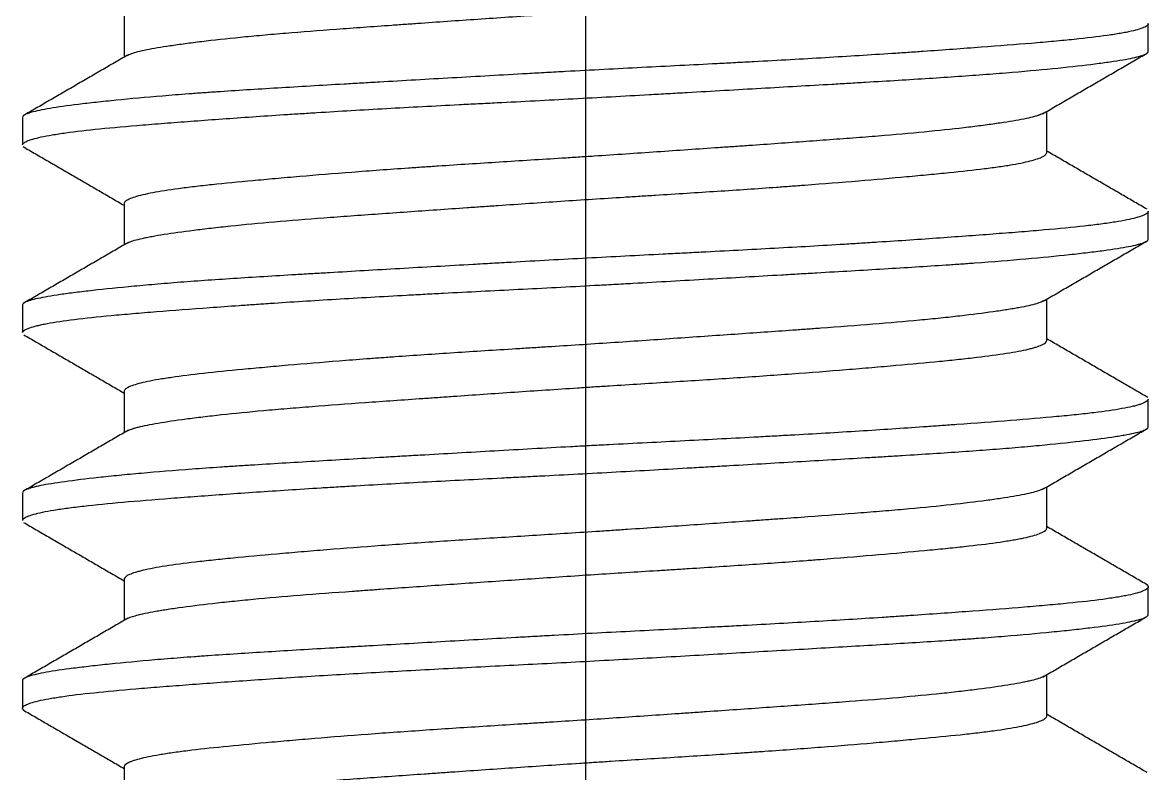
# Model space of a CAD drawing. Extents: x 1571 to 2360, y 0 to 579.
# Drawn here: x 2090.87 to 2096.87, y 183.62 to 187.62 of the extents above; entities that cross this region are included whole.
import ezdxf

# ---------------------------------------------------------------- set-up
doc = ezdxf.new("R2010")
doc.units = 0
doc.header["$LTSCALE"] = 10
doc.header["$MEASUREMENT"] = 0
doc.linetypes.add('CENTER', pattern=[2, 1.25, -0.25, 0.25, -0.25])
doc.layers.add('1', color=7, linetype='CONTINUOUS')

msp = doc.modelspace()

# ---------------------------------------------------------------- linework, layer by layer
at = {"layer": '1', "color": 1, "linetype": 'CENTER', "lineweight": -3}
msp.add_line((2093.8741, 270.6755), (2093.8741, 167.897), dxfattribs=at)
at = {"layer": '1', "color": 7, "linetype": 'Continuous', "lineweight": -3}
for p, q in [((2091.4156, 187.6503), (2091.4156, 187.4308)), ((2096.8741, 187.4632), (2096.8741, 187.6092)), ((2090.8741, 187.1087), (2090.8741, 186.9632)), ((2096.3326, 186.9217), (2096.3326, 187.1418)), ((2091.4156, 186.6509), (2091.4156, 186.4309)), ((2096.8741, 186.4638), (2096.8741, 186.6092)), ((2090.8741, 186.1094), (2090.8741, 185.9635)), ((2096.3326, 185.9217), (2096.3326, 186.1417)), ((2091.4156, 185.6507), (2091.4156, 185.4308)), ((2096.8741, 185.4629), (2096.8741, 185.6088)), ((2096.3326, 184.9221), (2096.3326, 185.1417)), ((2090.8741, 185.1089), (2090.8741, 184.9637)), ((2091.4156, 184.6506), (2091.4156, 184.4309)), ((2096.8741, 184.4637), (2096.8741, 184.6097)), ((2090.8741, 184.109), (2090.8741, 183.963)), ((2096.3326, 183.9215), (2096.3326, 184.1417)), ((2091.4156, 183.651), (2091.4156, 183.4308))]:
    msp.add_line(p, q, dxfattribs=at)
for points, knots in [([(2091.4309, 187.4397), (2091.4337, 187.4413), (2091.4369, 187.4429), (2091.4445, 187.4462), (2091.449, 187.448), (2091.4739, 187.4567), (2091.5286, 187.4706), (2091.6123, 187.485), (2091.6862, 187.496), (2091.7128, 187.4998), (2091.7689, 187.5073), (2091.7986, 187.511), (2091.8921, 187.5223), (2091.9605, 187.5299), (2092.0722, 187.541), (2092.111, 187.5447), (2092.1715, 187.5502), (2092.1921, 187.552), (2092.2339, 187.5557), (2092.2551, 187.5574), (2092.3624, 187.5663), (2092.5426, 187.5802), (2092.7395, 187.5943), (2092.8679, 187.6034), (2092.8939, 187.6052), (2092.9461, 187.6089), (2092.9724, 187.6107), (2093.0515, 187.6163), (2093.1046, 187.62), (2093.2656, 187.6312), (2093.3747, 187.6387), (2093.541, 187.6501), (2093.5969, 187.6539), (2093.6815, 187.6596), (2093.7099, 187.6615), (2093.7664, 187.6653), (2093.7947, 187.6671), (2093.9356, 187.6764), (2094.0476, 187.6834), (2094.2701, 187.6974), (2094.3806, 187.7043), (2094.5178, 187.7131), (2094.5452, 187.7149), (2094.5995, 187.7185), (2094.6264, 187.7202), (2094.7066, 187.7256), (2094.7592, 187.7291), (2094.9147, 187.74), (2095.0151, 187.7473), (2095.1608, 187.7585), (2095.2085, 187.7623), (2095.2789, 187.768), (2095.3021, 187.7699), (2095.3478, 187.7737), (2095.3702, 187.7756), (2095.481, 187.785), (2095.5641, 187.7925), (2095.7198, 187.8069), (2095.7924, 187.8139), (2095.8761, 187.8227), (2095.8924, 187.8245), (2095.9241, 187.828), (2095.9396, 187.8298), (2095.9846, 187.8351), (2096.0128, 187.8386), (2096.0924, 187.8492), (2096.1387, 187.8564), (2096.1976, 187.8675), (2096.2155, 187.8712), (2096.2477, 187.8788), (2096.2618, 187.8826), (2096.2984, 187.8939), (2096.3152, 187.9015), (2096.3289, 187.9128), (2096.3316, 187.9165), (2096.3325, 187.921), (2096.3326, 187.9218), (2096.3326, 187.9225)], [0, 0, 0, 0, 0.010055, 0.010055, 0.021377, 0.021377, 0.066667, 0.111957, 0.111957, 0.134602, 0.134602, 0.157247, 0.157247, 0.202537, 0.202537, 0.225181, 0.225181, 0.236504, 0.236504, 0.247826, 0.247826, 0.293116, 0.338406, 0.338406, 0.349729, 0.349729, 0.361051, 0.361051, 0.383696, 0.383696, 0.428986, 0.428986, 0.451631, 0.451631, 0.462953, 0.462953, 0.474276, 0.474276, 0.519566, 0.519566, 0.564855, 0.564855, 0.576178, 0.576178, 0.5875, 0.5875, 0.610145, 0.610145, 0.655435, 0.655435, 0.67808, 0.67808, 0.689403, 0.689403, 0.700725, 0.700725, 0.746015, 0.746015, 0.791305, 0.791305, 0.802627, 0.802627, 0.81395, 0.81395, 0.836595, 0.836595, 0.881885, 0.881885, 0.90453, 0.90453, 0.927174, 0.927174, 0.972464, 0.972464, 0.995109, 0.995109, 1, 1, 1, 1]), ([(2096.874, 187.6109), (2096.8749, 187.6045), (2096.8686, 187.5979), (2096.8399, 187.5837), (2096.8157, 187.5761), (2096.7737, 187.5666), (2096.7647, 187.5647), (2096.7456, 187.561), (2096.7155, 187.5554), (2096.6805, 187.5499), (2096.6044, 187.5391), (2096.5454, 187.532), (2096.4444, 187.5216), (2096.4086, 187.5182), (2096.3518, 187.513), (2096.3323, 187.5112), (2096.2925, 187.5078), (2096.2721, 187.506), (2096.1684, 187.4974), (2096.0788, 187.4905), (2095.8865, 187.4761), (2095.7839, 187.4686), (2095.6472, 187.4591), (2095.6194, 187.4572), (2095.5634, 187.4534), (2095.4786, 187.4478), (2095.3915, 187.4422), (2095.2142, 187.4311), (2095.092, 187.4239), (2094.9024, 187.4132), (2094.8382, 187.4097), (2094.7403, 187.4045), (2094.7074, 187.4027), (2094.6416, 187.3992), (2094.6086, 187.3975), (2094.4433, 187.3889), (2094.31, 187.3822), (2094.041, 187.3685), (2093.9054, 187.3614), (2093.7345, 187.3522), (2093.7002, 187.3503), (2093.6321, 187.3465), (2093.5304, 187.3409), (2093.4297, 187.3352), (2093.2299, 187.3239), (2093.0985, 187.3163), (2092.9045, 187.3052), (2092.8403, 187.3015), (2092.7448, 187.296), (2092.7131, 187.2942), (2092.6505, 187.2906), (2092.6194, 187.2888), (2092.4659, 187.2799), (2092.348, 187.273), (2092.1215, 187.2593), (2092.0131, 187.2525), (2091.8837, 187.2437), (2091.8582, 187.2419), (2091.8082, 187.2384), (2091.7346, 187.233), (2091.665, 187.2275), (2091.5311, 187.2164), (2091.4489, 187.2089), (2091.3364, 187.1976), (2091.3007, 187.1938), (2091.2499, 187.1882), (2091.2335, 187.1864), (2091.2018, 187.1827), (2091.1865, 187.1808), (2091.1127, 187.1717), (2091.0624, 187.1646), (2090.9789, 187.1507), (2090.9458, 187.1439), (2090.9154, 187.1353), (2090.9099, 187.1336), (2090.9002, 187.1302), (2090.8873, 187.125), (2090.8796, 187.1198), (2090.8751, 187.1143), (2090.8743, 187.1124), (2090.8741, 187.1103)], [0, 0, 0, 0, 0.03833, 0.03833, 0.081493, 0.081493, 0.092283, 0.092283, 0.103074, 0.124656, 0.124656, 0.167819, 0.167819, 0.1894, 0.1894, 0.200191, 0.200191, 0.210982, 0.210982, 0.254145, 0.254145, 0.297308, 0.297308, 0.308098, 0.308098, 0.318889, 0.340471, 0.340471, 0.383634, 0.383634, 0.405215, 0.405215, 0.416006, 0.416006, 0.426797, 0.426797, 0.46996, 0.46996, 0.513123, 0.513123, 0.523913, 0.523913, 0.534704, 0.556286, 0.556286, 0.599449, 0.599449, 0.62103, 0.62103, 0.631821, 0.631821, 0.642612, 0.642612, 0.685775, 0.685775, 0.728938, 0.728938, 0.739728, 0.739728, 0.750519, 0.772101, 0.772101, 0.815264, 0.815264, 0.836845, 0.836845, 0.847636, 0.847636, 0.858427, 0.858427, 0.90159, 0.90159, 0.944753, 0.944753, 0.955543, 0.955543, 0.966334, 0.987916, 0.987916, 1, 1, 1, 1]), ([(2090.8741, 186.9636), (2090.8742, 186.9645), (2090.8744, 186.9654), (2090.8755, 186.9681), (2090.8768, 186.97), (2090.8825, 186.9756), (2090.8886, 186.9794), (2090.9137, 186.9907), (2090.9394, 186.9983), (2090.9913, 187.0095), (2091.0108, 187.0132), (2091.0436, 187.0187), (2091.055, 187.0206), (2091.0791, 187.0243), (2091.0918, 187.0261), (2091.1575, 187.0352), (2091.2182, 187.0422), (2091.355, 187.056), (2091.4311, 187.0628), (2091.5362, 187.0715), (2091.5577, 187.0732), (2091.6017, 187.0767), (2091.6243, 187.0785), (2091.693, 187.0838), (2091.7403, 187.0874), (2091.8865, 187.0983), (2091.9898, 187.1057), (2092.1534, 187.117), (2092.2094, 187.1208), (2092.2955, 187.1264), (2092.3246, 187.1283), (2092.3835, 187.132), (2092.4134, 187.1339), (2092.5635, 187.1432), (2092.6869, 187.1504), (2092.9397, 187.1645), (2093.0692, 187.1714), (2093.235, 187.18), (2093.2683, 187.1817), (2093.3355, 187.1851), (2093.3692, 187.1868), (2093.4705, 187.192), (2093.538, 187.1954), (2093.7405, 187.2058), (2093.8756, 187.2128), (2094.0784, 187.2239), (2094.146, 187.2277), (2094.2474, 187.2333), (2094.2812, 187.2352), (2094.3488, 187.239), (2094.3826, 187.241), (2094.5506, 187.2505), (2094.6819, 187.258), (2094.9386, 187.2728), (2095.064, 187.28), (2095.2171, 187.2888), (2095.2475, 187.2906), (2095.3079, 187.2941), (2095.338, 187.2959), (2095.4268, 187.3012), (2095.4846, 187.3046), (2095.6536, 187.3149), (2095.7607, 187.3217), (2095.9127, 187.3322), (2095.962, 187.3357), (2096.0337, 187.3412), (2096.0572, 187.343), (2096.1036, 187.3467), (2096.1264, 187.3486), (2096.2377, 187.358), (2096.3999, 187.3731), (2096.5314, 187.3878), (2096.6038, 187.397), (2096.6178, 187.3988), (2096.6448, 187.4024), (2096.6577, 187.4042), (2096.6948, 187.4095), (2096.7173, 187.4131), (2096.7779, 187.4235), (2096.8094, 187.4302), (2096.8433, 187.4404), (2096.8524, 187.4439), (2096.8625, 187.4491), (2096.8654, 187.4508), (2096.8699, 187.4543), (2096.8715, 187.4561), (2096.8736, 187.4595), (2096.8741, 187.4612), (2096.8741, 187.4629)], [0, 0, 0, 0, 0.005281, 0.005281, 0.016101, 0.016101, 0.037743, 0.037743, 0.081025, 0.081025, 0.102667, 0.102667, 0.113487, 0.113487, 0.124308, 0.124308, 0.16759, 0.16759, 0.210873, 0.210873, 0.221694, 0.221694, 0.232514, 0.232514, 0.254156, 0.254156, 0.297438, 0.297438, 0.319079, 0.319079, 0.3299, 0.3299, 0.340721, 0.340721, 0.384003, 0.384003, 0.427286, 0.427286, 0.438107, 0.438107, 0.448927, 0.448927, 0.470569, 0.470569, 0.513851, 0.513851, 0.535492, 0.535492, 0.546313, 0.546313, 0.557134, 0.557134, 0.600416, 0.600416, 0.643699, 0.643699, 0.65452, 0.65452, 0.66534, 0.66534, 0.686981, 0.686981, 0.730264, 0.730264, 0.751905, 0.751905, 0.762726, 0.762726, 0.773547, 0.773547, 0.816829, 0.860112, 0.860112, 0.870932, 0.870932, 0.881753, 0.881753, 0.903394, 0.903394, 0.946677, 0.946677, 0.968318, 0.968318, 0.979139, 0.979139, 0.98996, 0.98996, 1, 1, 1, 1]), ([(2096.3156, 187.1319), (2096.3097, 187.1287), (2096.3022, 187.1256), (2096.2882, 187.1207), (2096.2827, 187.119), (2096.2706, 187.1155), (2096.2641, 187.1137), (2096.2433, 187.1084), (2096.2275, 187.1049), (2096.175, 187.0943), (2096.1329, 187.0871), (2096.0591, 187.0761), (2096.0196, 187.0705), (2095.976, 187.0649), (2095.946, 187.0611), (2095.9306, 187.0592), (2095.8518, 187.0497), (2095.7829, 187.0421), (2095.6338, 187.0273), (2095.5536, 187.0201), (2095.4245, 187.0094), (2095.3798, 187.0059), (2095.2889, 186.9988), (2095.2425, 186.9953), (2095.1006, 186.9848), (2095.0022, 186.9778), (2094.8492, 186.9669), (2094.7972, 186.9633), (2094.7179, 186.9577), (2094.6912, 186.9559), (2094.6375, 186.9521), (2094.6105, 186.9503), (2094.4754, 186.9409), (2094.2567, 186.9257), (2094.033, 186.9106), (2093.8916, 186.9013), (2093.8631, 186.8995), (2093.8065, 186.8958), (2093.7782, 186.894), (2093.6937, 186.8887), (2093.6377, 186.8852), (2093.4706, 186.8747), (2093.3606, 186.8678), (2093.1975, 186.8573), (2093.1435, 186.8537), (2093.063, 186.8484), (2093.0362, 186.8466), (2092.9831, 186.843), (2092.9569, 186.8412), (2092.8267, 186.8321), (2092.7264, 186.8247), (2092.5332, 186.8098), (2092.4404, 186.8023), (2092.3291, 186.7928), (2092.3071, 186.7909), (2092.2639, 186.7871), (2092.2427, 186.7852), (2092.1801, 186.7796), (2092.1399, 186.776), (2092.0234, 186.7652), (2091.9515, 186.7582), (2091.8523, 186.7477), (2091.8207, 186.7442), (2091.7755, 186.7388), (2091.7608, 186.7371), (2091.7325, 186.7335), (2091.7188, 186.7317), (2091.6524, 186.7228), (2091.6066, 186.7156), (2091.529, 186.7009), (2091.4972, 186.6934), (2091.4607, 186.682), (2091.4505, 186.6781), (2091.434, 186.6705), (2091.4276, 186.6668), (2091.4182, 186.6588), (2091.4156, 186.6546), (2091.4156, 186.6504)], [0, 0, 0, 0, 0.020349, 0.020349, 0.031704, 0.031704, 0.043059, 0.043059, 0.06577, 0.06577, 0.111192, 0.111192, 0.133902, 0.145258, 0.145258, 0.156613, 0.156613, 0.202035, 0.202035, 0.247456, 0.247456, 0.270167, 0.270167, 0.292878, 0.292878, 0.338299, 0.338299, 0.36101, 0.36101, 0.372365, 0.372365, 0.383721, 0.383721, 0.429142, 0.474564, 0.474564, 0.485919, 0.485919, 0.497275, 0.497275, 0.519985, 0.519985, 0.565407, 0.565407, 0.588118, 0.588118, 0.599473, 0.599473, 0.610828, 0.610828, 0.65625, 0.65625, 0.701671, 0.701671, 0.713027, 0.713027, 0.724382, 0.724382, 0.747093, 0.747093, 0.792514, 0.792514, 0.815225, 0.815225, 0.826581, 0.826581, 0.837936, 0.837936, 0.883357, 0.883357, 0.928779, 0.928779, 0.95149, 0.95149, 0.9742, 0.9742, 1, 1, 1, 1]), ([(2091.4312, 186.4399), (2091.4342, 186.4415), (2091.4375, 186.4432), (2091.4574, 186.4517), (2091.4811, 186.4586), (2091.5202, 186.4675), (2091.5285, 186.4692), (2091.5461, 186.4728), (2091.5554, 186.4746), (2091.5846, 186.48), (2091.6058, 186.4836), (2091.6745, 186.4946), (2091.7271, 186.5019), (2091.8158, 186.5132), (2091.8627, 186.5188), (2091.9134, 186.5245), (2091.948, 186.5283), (2091.9658, 186.5302), (2092.0565, 186.5397), (2092.1342, 186.5471), (2092.2997, 186.5613), (2092.3874, 186.5683), (2092.5035, 186.577), (2092.527, 186.5788), (2092.5748, 186.5823), (2092.599, 186.5841), (2092.6722, 186.5895), (2092.7217, 186.593), (2092.8724, 186.6037), (2092.9757, 186.611), (2093.1349, 186.6221), (2093.2156, 186.6277), (2093.2979, 186.6334), (2093.3531, 186.6372), (2093.3809, 186.6391), (2093.5198, 186.6487), (2093.6313, 186.6563), (2093.855, 186.6711), (2093.9671, 186.6783), (2094.1077, 186.6872), (2094.1358, 186.689), (2094.1922, 186.6925), (2094.2203, 186.6943), (2094.3042, 186.6995), (2094.3595, 186.703), (2094.5239, 186.7135), (2094.6312, 186.7205), (2094.7888, 186.7312), (2094.8668, 186.7366), (2094.9434, 186.7421), (2094.9943, 186.7459), (2095.0194, 186.7477), (2095.1437, 186.7571), (2095.3332, 186.7721), (2095.5047, 186.7872), (2095.6264, 186.7982), (2095.6659, 186.8019), (2095.7414, 186.809), (2095.7775, 186.8126), (2095.8811, 186.8231), (2095.9438, 186.83), (2096.0284, 186.8406), (2096.055, 186.8442), (2096.0924, 186.8496), (2096.1045, 186.8514), (2096.1278, 186.855), (2096.139, 186.8569), (2096.1924, 186.866), (2096.2628, 186.8809), (2096.3037, 186.8961), (2096.3198, 186.9056), (2096.3226, 186.9075), (2096.3271, 186.9113), (2096.3288, 186.9132), (2096.3319, 186.9177), (2096.3327, 186.9202), (2096.3326, 186.9228)], [0, 0, 0, 0, 0.010508, 0.010508, 0.055797, 0.055797, 0.06712, 0.06712, 0.078442, 0.078442, 0.101087, 0.101087, 0.146377, 0.146377, 0.169022, 0.180345, 0.180345, 0.191667, 0.191667, 0.236957, 0.236957, 0.282247, 0.282247, 0.293569, 0.293569, 0.304892, 0.304892, 0.327537, 0.327537, 0.372827, 0.372827, 0.395472, 0.406794, 0.406794, 0.418117, 0.418117, 0.463407, 0.463407, 0.508696, 0.508696, 0.520019, 0.520019, 0.531341, 0.531341, 0.553986, 0.553986, 0.599276, 0.599276, 0.621921, 0.633244, 0.633244, 0.644566, 0.644566, 0.689856, 0.735146, 0.735146, 0.757791, 0.757791, 0.780436, 0.780436, 0.825726, 0.825726, 0.848371, 0.848371, 0.859693, 0.859693, 0.871016, 0.871016, 0.916306, 0.961595, 0.961595, 0.972918, 0.972918, 0.98424, 0.98424, 1, 1, 1, 1]), ([(2096.8741, 186.6098), (2096.8741, 186.6094), (2096.8741, 186.6091), (2096.8738, 186.6069), (2096.873, 186.605), (2096.8703, 186.6013), (2096.8683, 186.5994), (2096.8556, 186.59), (2096.8362, 186.5824), (2096.7799, 186.5674), (2096.7428, 186.5599), (2096.6852, 186.5507), (2096.6732, 186.5489), (2096.6478, 186.5452), (2096.6346, 186.5434), (2096.5933, 186.538), (2096.5639, 186.5344), (2096.4696, 186.5239), (2096.399, 186.5171), (2096.2815, 186.5068), (2096.2404, 186.5034), (2096.1759, 186.4982), (2096.1539, 186.4964), (2096.1089, 186.4929), (2096.0858, 186.4911), (2095.9689, 186.4822), (2095.8696, 186.4748), (2095.6598, 186.4599), (2095.5493, 186.4524), (2095.404, 186.443), (2095.3746, 186.4411), (2095.315, 186.4374), (2095.2848, 186.4355), (2095.1938, 186.43), (2095.1324, 186.4263), (2094.9459, 186.4156), (2094.8186, 186.4086), (2094.6233, 186.3983), (2094.5574, 186.3948), (2094.4575, 186.3897), (2094.424, 186.388), (2094.3567, 186.3846), (2094.3228, 186.3828), (2094.1536, 186.3742), (2094.0183, 186.3673), (2093.7481, 186.353), (2093.6131, 186.3455), (2093.4445, 186.336), (2093.4107, 186.3341), (2093.3433, 186.3303), (2093.3096, 186.3284), (2093.2092, 186.3227), (2093.1431, 186.3189), (2092.9471, 186.3077), (2092.8195, 186.3003), (2092.6329, 186.2896), (2092.5714, 186.286), (2092.4805, 186.2807), (2092.4504, 186.279), (2092.3905, 186.2755), (2092.3608, 186.2737), (2092.2144, 186.265), (2092.1032, 186.2582), (2091.8923, 186.2444), (2091.7926, 186.2375), (2091.6754, 186.2283), (2091.6523, 186.2264), (2091.6069, 186.2227), (2091.5846, 186.2208), (2091.5193, 186.2152), (2091.4778, 186.2114), (2091.3592, 186.2001), (2091.2879, 186.1926), (2091.1927, 186.1816), (2091.1629, 186.178), (2091.1213, 186.1726), (2091.1079, 186.1707), (2091.0821, 186.1672), (2091.0697, 186.1654), (2091.0109, 186.1565), (2090.9351, 186.1428), (2090.8949, 186.1293), (2090.8811, 186.1206), (2090.8789, 186.1188), (2090.8757, 186.1153), (2090.8747, 186.1135), (2090.8742, 186.1113), (2090.8742, 186.1109), (2090.8741, 186.1105)], [0, 0, 0, 0, 0.002252, 0.002252, 0.013073, 0.013073, 0.023893, 0.023893, 0.067176, 0.067176, 0.110458, 0.110458, 0.121279, 0.121279, 0.1321, 0.1321, 0.153741, 0.153741, 0.197024, 0.197024, 0.218665, 0.218665, 0.229486, 0.229486, 0.240306, 0.240306, 0.283589, 0.283589, 0.326871, 0.326871, 0.337692, 0.337692, 0.348513, 0.348513, 0.370154, 0.370154, 0.413437, 0.413437, 0.435078, 0.435078, 0.445898, 0.445898, 0.456719, 0.456719, 0.500002, 0.500002, 0.543284, 0.543284, 0.554105, 0.554105, 0.564926, 0.564926, 0.586567, 0.586567, 0.629849, 0.629849, 0.651491, 0.651491, 0.662311, 0.662311, 0.673132, 0.673132, 0.716415, 0.716415, 0.759697, 0.759697, 0.770518, 0.770518, 0.781338, 0.781338, 0.80298, 0.80298, 0.846262, 0.846262, 0.867904, 0.867904, 0.878724, 0.878724, 0.889545, 0.889545, 0.932828, 0.97611, 0.97611, 0.986931, 0.986931, 0.997751, 0.997751, 1, 1, 1, 1]), ([(2090.8741, 185.9639), (2090.8743, 185.9649), (2090.8746, 185.966), (2090.8786, 185.9743), (2090.8912, 185.9819), (2090.9239, 185.9932), (2090.9371, 185.997), (2090.9604, 186.0027), (2090.9688, 186.0046), (2090.9866, 186.0084), (2090.996, 186.0103), (2091.0459, 186.0196), (2091.0943, 186.0269), (2091.2077, 186.0411), (2091.2727, 186.048), (2091.3648, 186.0567), (2091.3838, 186.0584), (2091.4225, 186.0619), (2091.4819, 186.0671), (2091.5451, 186.0722), (2091.6766, 186.0826), (2091.7709, 186.0897), (2091.9224, 186.1008), (2091.9746, 186.1046), (2092.0555, 186.1103), (2092.0829, 186.1122), (2092.1381, 186.1159), (2092.166, 186.1178), (2092.3068, 186.1273), (2092.4237, 186.1347), (2092.6661, 186.1492), (2092.7914, 186.1563), (2092.9536, 186.1652), (2092.9863, 186.1669), (2093.0518, 186.1704), (2093.1502, 186.1756), (2093.2494, 186.1807), (2093.4487, 186.1909), (2093.5829, 186.1977), (2093.7862, 186.2082), (2093.8543, 186.2118), (2093.9569, 186.2173), (2093.9912, 186.2191), (2094.0593, 186.2229), (2094.0933, 186.2247), (2094.2626, 186.2341), (2094.3962, 186.2417), (2094.66, 186.2568), (2094.7901, 186.2642), (2094.9505, 186.2734), (2094.9825, 186.2753), (2095.0456, 186.2789), (2095.1394, 186.2843), (2095.2305, 186.2896), (2095.4094, 186.3001), (2095.524, 186.3069), (2095.6889, 186.3172), (2095.7427, 186.3207), (2095.8215, 186.3259), (2095.8475, 186.3277), (2095.8984, 186.3312), (2095.9233, 186.333), (2096.0461, 186.3419), (2096.1372, 186.3493), (2096.3055, 186.3642), (2096.3828, 186.3718), (2096.4702, 186.3812), (2096.4872, 186.3831), (2096.5201, 186.3868), (2096.5677, 186.3923), (2096.6104, 186.3977), (2096.6894, 186.4085), (2096.7336, 186.4154), (2096.787, 186.4257), (2096.8027, 186.4292), (2096.8228, 186.4343), (2096.8289, 186.4361), (2096.8399, 186.4395), (2096.8449, 186.4412), (2096.866, 186.4495), (2096.8742, 186.4561), (2096.8741, 186.463)], [0, 0, 0, 0, 0.006231, 0.006231, 0.049514, 0.049514, 0.071155, 0.071155, 0.081976, 0.081976, 0.092796, 0.092796, 0.136079, 0.136079, 0.179362, 0.179362, 0.190182, 0.190182, 0.201003, 0.222644, 0.222644, 0.265927, 0.265927, 0.287568, 0.287568, 0.298389, 0.298389, 0.309209, 0.309209, 0.352492, 0.352492, 0.395774, 0.395774, 0.406595, 0.406595, 0.417416, 0.439057, 0.439057, 0.482339, 0.482339, 0.503981, 0.503981, 0.514801, 0.514801, 0.525622, 0.525622, 0.568905, 0.568905, 0.612187, 0.612187, 0.623008, 0.623008, 0.633828, 0.65547, 0.65547, 0.698752, 0.698752, 0.720394, 0.720394, 0.731214, 0.731214, 0.742035, 0.742035, 0.785317, 0.785317, 0.8286, 0.8286, 0.839421, 0.839421, 0.850241, 0.871883, 0.871883, 0.915165, 0.915165, 0.936806, 0.936806, 0.947627, 0.947627, 0.958448, 0.958448, 1, 1, 1, 1]), ([(2096.3203, 186.1346), (2096.3112, 186.1289), (2096.2969, 186.1232), (2096.2542, 186.1106), (2096.2232, 186.1036), (2096.1748, 186.0946), (2096.1646, 186.0928), (2096.1434, 186.0891), (2096.1324, 186.0873), (2096.0981, 186.0819), (2096.0735, 186.0782), (2095.9949, 186.0671), (2095.936, 186.0596), (2095.8375, 186.0483), (2095.8031, 186.0445), (2095.7488, 186.0388), (2095.7303, 186.0369), (2095.6927, 186.0332), (2095.6736, 186.0313), (2095.5765, 186.0221), (2095.4938, 186.015), (2095.3185, 186.001), (2095.226, 185.994), (2095.1039, 185.9851), (2095.0793, 185.9833), (2095.0297, 185.9798), (2095.0047, 185.978), (2094.9293, 185.9726), (2094.8783, 185.969), (2094.7234, 185.9581), (2094.6174, 185.9507), (2094.4543, 185.9394), (2094.3992, 185.9356), (2094.2878, 185.9279), (2094.232, 185.9241), (2094.0645, 185.9127), (2093.9527, 185.9053), (2093.7846, 185.8944), (2093.7005, 185.8891), (2093.6163, 185.8838), (2093.5601, 185.8803), (2093.532, 185.8785), (2093.3917, 185.8697), (2093.282, 185.8628), (2093.0672, 185.8487), (2092.9621, 185.8416), (2092.8339, 185.8325), (2092.8083, 185.8306), (2092.7576, 185.8269), (2092.7324, 185.8251), (2092.6575, 185.8195), (2092.6089, 185.8157), (2092.4663, 185.8044), (2092.3759, 185.7969), (2092.2473, 185.7857), (2092.2056, 185.7819), (2092.1449, 185.7764), (2092.1249, 185.7746), (2092.0855, 185.7709), (2092.0662, 185.7691), (2091.9714, 185.7601), (2091.8329, 185.7462), (2091.7199, 185.7322), (2091.6575, 185.7232), (2091.6454, 185.7214), (2091.622, 185.7178), (2091.6108, 185.7159), (2091.5785, 185.7104), (2091.5589, 185.7067), (2091.5058, 185.6956), (2091.4778, 185.6881), (2091.4469, 185.6767), (2091.4343, 185.671), (2091.426, 185.6653), (2091.4214, 185.6615), (2091.4196, 185.6596), (2091.4165, 185.6553), (2091.4156, 185.6528), (2091.4156, 185.6505)], [0, 0, 0, 0, 0.036849, 0.036849, 0.082008, 0.082008, 0.093298, 0.093298, 0.104588, 0.104588, 0.127167, 0.127167, 0.172326, 0.172326, 0.194905, 0.194905, 0.206195, 0.206195, 0.217485, 0.217485, 0.262644, 0.262644, 0.307803, 0.307803, 0.319093, 0.319093, 0.330382, 0.330382, 0.352962, 0.352962, 0.398121, 0.398121, 0.4207, 0.4207, 0.44328, 0.44328, 0.488439, 0.488439, 0.511018, 0.522308, 0.522308, 0.533597, 0.533597, 0.578756, 0.578756, 0.623915, 0.623915, 0.635205, 0.635205, 0.646495, 0.646495, 0.669074, 0.669074, 0.714233, 0.714233, 0.736813, 0.736813, 0.748102, 0.748102, 0.759392, 0.759392, 0.804551, 0.84971, 0.84971, 0.861, 0.861, 0.872289, 0.872289, 0.894869, 0.894869, 0.940028, 0.940028, 0.962607, 0.973897, 0.973897, 0.985187, 0.985187, 1, 1, 1, 1]), ([(2091.4338, 185.4413), (2091.4397, 185.4443), (2091.4469, 185.4473), (2091.4607, 185.452), (2091.4663, 185.4538), (2091.4785, 185.4573), (2091.485, 185.4591), (2091.5199, 185.4679), (2091.555, 185.4749), (2091.6396, 185.4893), (2091.6889, 185.4966), (2091.7597, 185.506), (2091.7744, 185.5079), (2091.8044, 185.5117), (2091.8198, 185.5136), (2091.8671, 185.5193), (2091.9001, 185.5231), (2092.0034, 185.5343), (2092.0781, 185.5418), (2092.1988, 185.5527), (2092.2405, 185.5562), (2092.3053, 185.5616), (2092.3274, 185.5634), (2092.3718, 185.5669), (2092.3942, 185.5687), (2092.5077, 185.5775), (2092.6024, 185.5844), (2092.7993, 185.5986), (2092.9015, 185.6058), (2093.0341, 185.6151), (2093.0609, 185.6169), (2093.1145, 185.6207), (2093.1414, 185.6225), (2093.2223, 185.6282), (2093.2766, 185.6319), (2093.4405, 185.6432), (2093.5512, 185.6508), (2093.7193, 185.6621), (2093.7757, 185.6659), (2093.8608, 185.6715), (2093.8892, 185.6733), (2093.9457, 185.6769), (2093.9739, 185.6787), (2094.1144, 185.6877), (2094.2257, 185.6946), (2094.4458, 185.7085), (2094.5547, 185.7154), (2094.7699, 185.7298), (2094.8737, 185.737), (2095.0741, 185.7517), (2095.1706, 185.7592), (2095.2867, 185.7686), (2095.3097, 185.7705), (2095.3552, 185.7743), (2095.3778, 185.7762), (2095.4445, 185.7819), (2095.4875, 185.7857), (2095.6123, 185.7968), (2095.6897, 185.804), (2095.7975, 185.8146), (2095.8492, 185.8198), (2095.8977, 185.8251), (2095.9293, 185.8286), (2095.9448, 185.8304), (2096.0198, 185.8393), (2096.0726, 185.8463), (2096.164, 185.8608), (2096.2028, 185.8681), (2096.2422, 185.8775), (2096.2496, 185.8794), (2096.2636, 185.8832), (2096.2701, 185.8851), (2096.2882, 185.8908), (2096.2983, 185.8946), (2096.3228, 185.906), (2096.3315, 185.9135), (2096.3326, 185.9215), (2096.3326, 185.9221), (2096.3326, 185.9228)], [0, 0, 0, 0, 0.01944, 0.01944, 0.030796, 0.030796, 0.042151, 0.042151, 0.087573, 0.087573, 0.132994, 0.132994, 0.14435, 0.14435, 0.155705, 0.155705, 0.178416, 0.178416, 0.223837, 0.223837, 0.246548, 0.246548, 0.257903, 0.257903, 0.269259, 0.269259, 0.31468, 0.31468, 0.360102, 0.360102, 0.371457, 0.371457, 0.382813, 0.382813, 0.405523, 0.405523, 0.450945, 0.450945, 0.473656, 0.473656, 0.485011, 0.485011, 0.496367, 0.496367, 0.541788, 0.541788, 0.58721, 0.58721, 0.632631, 0.632631, 0.678053, 0.678053, 0.689408, 0.689408, 0.700763, 0.700763, 0.723474, 0.723474, 0.768896, 0.768896, 0.791607, 0.802962, 0.802962, 0.814317, 0.814317, 0.859739, 0.859739, 0.90516, 0.90516, 0.916516, 0.916516, 0.927871, 0.927871, 0.950582, 0.950582, 0.996003, 0.996003, 1, 1, 1, 1]), ([(2096.8741, 185.61), (2096.8741, 185.608), (2096.8735, 185.6059), (2096.8673, 185.5965), (2096.8533, 185.589), (2096.8242, 185.5794), (2096.8178, 185.5775), (2096.8038, 185.5737), (2096.7812, 185.568), (2096.7536, 185.5624), (2096.6922, 185.5513), (2096.6426, 185.5441), (2096.5555, 185.5335), (2096.5243, 185.5299), (2096.4742, 185.5247), (2096.457, 185.5229), (2096.4215, 185.5194), (2096.4033, 185.5177), (2096.3101, 185.5091), (2096.2285, 185.5023), (2096.0513, 185.4884), (2095.9558, 185.4812), (2095.8275, 185.4719), (2095.8014, 185.47), (2095.7485, 185.4662), (2095.6682, 185.4605), (2095.5853, 185.4549), (2095.416, 185.4436), (2095.2986, 185.4362), (2095.1154, 185.4253), (2095.0532, 185.4217), (2094.9581, 185.4164), (2094.926, 185.4146), (2094.8617, 185.411), (2094.8294, 185.4093), (2094.6675, 185.4005), (2094.4049, 185.3869), (2094.1354, 185.3733), (2093.9648, 185.3645), (2093.9304, 185.3627), (2093.8621, 185.359), (2093.7598, 185.3536), (2093.6583, 185.348), (2093.4563, 185.3367), (2093.3229, 185.3292), (2093.1249, 185.3179), (2093.0593, 185.3141), (2092.9613, 185.3085), (2092.9287, 185.3066), (2092.864, 185.3029), (2092.832, 185.3011), (2092.6732, 185.2919), (2092.5505, 185.2848), (2092.3135, 185.2709), (2092.1992, 185.2641), (2092.0618, 185.2554), (2092.0346, 185.2537), (2091.9811, 185.2502), (2091.9021, 185.245), (2091.827, 185.2397), (2091.6818, 185.229), (2091.5917, 185.2216), (2091.4666, 185.2104), (2091.4266, 185.2066), (2091.3692, 185.2009), (2091.3505, 185.199), (2091.3142, 185.1952), (2091.2966, 185.1934), (2091.2112, 185.184), (2091.1515, 185.1768), (2091.0486, 185.1625), (2091.0054, 185.1556), (2090.9623, 185.1469), (2090.9543, 185.1452), (2090.9393, 185.1417), (2090.9186, 185.1366), (2090.9032, 185.1315), (2090.882, 185.1224), (2090.875, 185.1167), (2090.8742, 185.1108)], [0, 0, 0, 0, 0.01212, 0.01212, 0.055403, 0.055403, 0.066223, 0.066223, 0.077044, 0.098685, 0.098685, 0.141968, 0.141968, 0.163609, 0.163609, 0.17443, 0.17443, 0.18525, 0.18525, 0.228533, 0.228533, 0.271815, 0.271815, 0.282636, 0.282636, 0.293457, 0.315098, 0.315098, 0.35838, 0.35838, 0.380022, 0.380022, 0.390842, 0.390842, 0.401663, 0.401663, 0.444945, 0.488228, 0.488228, 0.499049, 0.499049, 0.509869, 0.531511, 0.531511, 0.574793, 0.574793, 0.596434, 0.596434, 0.607255, 0.607255, 0.618076, 0.618076, 0.661358, 0.661358, 0.704641, 0.704641, 0.715461, 0.715461, 0.726282, 0.747923, 0.747923, 0.791206, 0.791206, 0.812847, 0.812847, 0.823668, 0.823668, 0.834488, 0.834488, 0.877771, 0.877771, 0.921053, 0.921053, 0.931874, 0.931874, 0.942695, 0.964336, 0.964336, 1, 1, 1, 1]), ([(2090.8742, 184.9641), (2090.8746, 184.9671), (2090.8766, 184.9701), (2090.8824, 184.9751), (2090.8851, 184.977), (2090.8918, 184.9808), (2090.8958, 184.9827), (2090.9093, 184.9884), (2090.9205, 184.9922), (2090.961, 185.0035), (2090.9968, 185.011), (2091.0636, 185.022), (2091.0881, 185.0257), (2091.1281, 185.0311), (2091.1421, 185.0329), (2091.171, 185.0365), (2091.1861, 185.0382), (2091.2636, 185.0471), (2091.403, 185.0608), (2091.5721, 185.0745), (2091.6873, 185.0833), (2091.7108, 185.0851), (2091.7587, 185.0887), (2091.7832, 185.0906), (2091.8574, 185.0961), (2091.9082, 185.0998), (2092.0647, 185.111), (2092.1744, 185.1185), (2092.3468, 185.1297), (2092.4055, 185.1334), (2092.4958, 185.139), (2092.5262, 185.1408), (2092.5877, 185.1445), (2092.6187, 185.1463), (2092.7744, 185.1554), (2093.0288, 185.1694), (2093.2932, 185.183), (2093.4616, 185.1915), (2093.4955, 185.1933), (2093.5635, 185.1967), (2093.5976, 185.1985), (2093.6996, 185.2037), (2093.7675, 185.2072), (2093.9707, 185.2179), (2094.1056, 185.2254), (2094.3071, 185.2367), (2094.3741, 185.2405), (2094.4745, 185.2462), (2094.5079, 185.2481), (2094.5747, 185.2519), (2094.6079, 185.2538), (2094.7727, 185.2632), (2095.0292, 185.278), (2095.2718, 185.292), (2095.4188, 185.3007), (2095.448, 185.3024), (2095.5059, 185.3059), (2095.5345, 185.3076), (2095.6191, 185.3128), (2095.6739, 185.3163), (2095.8337, 185.3266), (2095.9341, 185.3335), (2096.0754, 185.3444), (2096.121, 185.3481), (2096.209, 185.3556), (2096.2516, 185.3594), (2096.3726, 185.3708), (2096.5176, 185.3858), (2096.6308, 185.4002), (2096.6912, 185.4091), (2096.7028, 185.4108), (2096.7249, 185.4144), (2096.7563, 185.4196), (2096.7824, 185.4248), (2096.828, 185.435), (2096.8494, 185.4418), (2096.8678, 185.4521), (2096.8717, 185.4556), (2096.8739, 185.4605), (2096.8741, 185.4619), (2096.8741, 185.4633)], [0, 0, 0, 0, 0.018005, 0.018005, 0.028826, 0.028826, 0.039646, 0.039646, 0.061288, 0.061288, 0.10457, 0.10457, 0.126211, 0.126211, 0.137032, 0.137032, 0.147853, 0.147853, 0.191135, 0.234418, 0.234418, 0.245238, 0.245238, 0.256059, 0.256059, 0.2777, 0.2777, 0.320983, 0.320983, 0.342624, 0.342624, 0.353445, 0.353445, 0.364265, 0.364265, 0.407548, 0.45083, 0.45083, 0.461651, 0.461651, 0.472472, 0.472472, 0.494113, 0.494113, 0.537396, 0.537396, 0.559037, 0.559037, 0.569857, 0.569857, 0.580678, 0.580678, 0.623961, 0.667243, 0.667243, 0.678064, 0.678064, 0.688884, 0.688884, 0.710526, 0.710526, 0.753808, 0.753808, 0.775449, 0.775449, 0.797091, 0.797091, 0.840373, 0.883656, 0.883656, 0.894476, 0.894476, 0.905297, 0.926938, 0.926938, 0.970221, 0.970221, 0.991862, 0.991862, 1, 1, 1, 1]), ([(2096.3206, 185.1348), (2096.32, 185.1344), (2096.3194, 185.134), (2096.3157, 185.1319), (2096.3122, 185.1301), (2096.3043, 185.1266), (2096.2998, 185.1248), (2096.285, 185.1196), (2096.2732, 185.1161), (2096.2324, 185.1056), (2096.198, 185.0985), (2096.1354, 185.0878), (2096.1015, 185.0823), (2096.0633, 185.0767), (2096.037, 185.073), (2096.0233, 185.0711), (2095.9531, 185.0617), (2095.8908, 185.0542), (2095.7542, 185.0392), (2095.68, 185.0317), (2095.5796, 185.0226), (2095.5591, 185.0208), (2095.5174, 185.0171), (2095.4961, 185.0153), (2095.4316, 185.01), (2095.3876, 185.0065), (2095.2525, 184.996), (2095.1583, 184.989), (2095.0109, 184.9784), (2094.9357, 184.973), (2094.8581, 184.9676), (2094.8059, 184.9639), (2094.7795, 184.9621), (2094.6475, 184.9528), (2094.4327, 184.9379), (2094.2113, 184.9227), (2094.0707, 184.9132), (2094.0425, 184.9113), (2093.9858, 184.9075), (2093.9575, 184.9057), (2093.8727, 184.9001), (2093.8164, 184.8965), (2093.6482, 184.8858), (2093.537, 184.8789), (2093.3714, 184.8684), (2093.3164, 184.8649), (2093.207, 184.8579), (2093.1523, 184.8543), (2092.9915, 184.8436), (2092.7839, 184.8292), (2092.5897, 184.8143), (2092.4727, 184.8048), (2092.4494, 184.8029), (2092.4036, 184.7991), (2092.381, 184.7972), (2092.3144, 184.7915), (2092.2713, 184.7878), (2092.1462, 184.7766), (2092.0683, 184.7694), (2091.9596, 184.7588), (2091.9247, 184.7553), (2091.8745, 184.75), (2091.8581, 184.7483), (2091.8262, 184.7447), (2091.8107, 184.743), (2091.7354, 184.7342), (2091.6821, 184.7271), (2091.5895, 184.7127), (2091.55, 184.7054), (2091.5097, 184.6959), (2091.502, 184.694), (2091.4877, 184.6902), (2091.4811, 184.6883), (2091.4626, 184.6826), (2091.4523, 184.6788), (2091.4269, 184.6675), (2091.4175, 184.6599), (2091.4157, 184.652), (2091.4156, 184.6513), (2091.4156, 184.6507)], [0, 0, 0, 0, 0.002529, 0.002529, 0.013818, 0.013818, 0.025108, 0.025108, 0.047688, 0.047688, 0.092847, 0.092847, 0.115426, 0.126716, 0.126716, 0.138006, 0.138006, 0.183165, 0.183165, 0.228323, 0.228323, 0.239613, 0.239613, 0.250903, 0.250903, 0.273482, 0.273482, 0.318641, 0.318641, 0.341221, 0.352511, 0.352511, 0.3638, 0.3638, 0.408959, 0.454118, 0.454118, 0.465408, 0.465408, 0.476698, 0.476698, 0.499277, 0.499277, 0.544436, 0.544436, 0.567016, 0.567016, 0.589595, 0.589595, 0.634754, 0.679913, 0.679913, 0.691203, 0.691203, 0.702492, 0.702492, 0.725072, 0.725072, 0.770231, 0.770231, 0.79281, 0.79281, 0.8041, 0.8041, 0.81539, 0.81539, 0.860549, 0.860549, 0.905708, 0.905708, 0.916997, 0.916997, 0.928287, 0.928287, 0.950867, 0.950867, 0.996026, 0.996026, 1, 1, 1, 1]), ([(2091.4293, 184.4388), (2091.439, 184.4446), (2091.4538, 184.4502), (2091.4977, 184.4628), (2091.5293, 184.4698), (2091.5782, 184.4788), (2091.5884, 184.4806), (2091.6099, 184.4842), (2091.6212, 184.4861), (2091.6561, 184.4916), (2091.681, 184.4953), (2091.7607, 184.5064), (2091.8202, 184.5139), (2091.9192, 184.5252), (2091.9711, 184.5309), (2092.0267, 184.5365), (2092.0646, 184.5403), (2092.0839, 184.5421), (2092.1821, 184.5514), (2092.2654, 184.5585), (2092.4414, 184.5725), (2092.5341, 184.5794), (2092.6559, 184.5883), (2092.6805, 184.59), (2092.7305, 184.5936), (2092.7557, 184.5954), (2092.8316, 184.6008), (2092.8829, 184.6045), (2093.0385, 184.6154), (2093.1447, 184.6228), (2093.3075, 184.6341), (2093.3624, 184.6378), (2093.4734, 184.6455), (2093.5297, 184.6493), (2093.698, 184.6607), (2093.8101, 184.6682), (2094.034, 184.6826), (2094.1458, 184.6896), (2094.2855, 184.6984), (2094.3134, 184.7001), (2094.3692, 184.7036), (2094.3968, 184.7054), (2094.4794, 184.7106), (2094.5337, 184.7141), (2094.6948, 184.7247), (2094.7995, 184.7318), (2094.9525, 184.7428), (2095.0029, 184.7465), (2095.0774, 184.7521), (2095.1021, 184.754), (2095.1508, 184.7577), (2095.1749, 184.7596), (2095.2937, 184.7691), (2095.3838, 184.7766), (2095.5542, 184.7916), (2095.6346, 184.7989), (2095.7287, 184.8079), (2095.7473, 184.8096), (2095.7835, 184.8132), (2095.8012, 184.815), (2095.8529, 184.8203), (2095.8858, 184.8237), (2095.9793, 184.8342), (2096.0352, 184.8412), (2096.109, 184.852), (2096.1319, 184.8556), (2096.1638, 184.8612), (2096.174, 184.863), (2096.1934, 184.8667), (2096.2026, 184.8686), (2096.2463, 184.8779), (2096.2737, 184.8855), (2096.3134, 184.9006), (2096.3258, 184.9082), (2096.3317, 184.9176), (2096.3323, 184.9194), (2096.3326, 184.9218), (2096.3326, 184.9224), (2096.3326, 184.923)], [0, 0, 0, 0, 0.03685, 0.03685, 0.082008, 0.082008, 0.093298, 0.093298, 0.104588, 0.104588, 0.127167, 0.127167, 0.172326, 0.172326, 0.194906, 0.206196, 0.206196, 0.217485, 0.217485, 0.262644, 0.262644, 0.307803, 0.307803, 0.319093, 0.319093, 0.330383, 0.330383, 0.352962, 0.352962, 0.398121, 0.398121, 0.420701, 0.420701, 0.44328, 0.44328, 0.488439, 0.488439, 0.533598, 0.533598, 0.544888, 0.544888, 0.556178, 0.556178, 0.578757, 0.578757, 0.623916, 0.623916, 0.646496, 0.646496, 0.657785, 0.657785, 0.669075, 0.669075, 0.714234, 0.714234, 0.759393, 0.759393, 0.770683, 0.770683, 0.781973, 0.781973, 0.804552, 0.804552, 0.849711, 0.849711, 0.872291, 0.872291, 0.88358, 0.88358, 0.89487, 0.89487, 0.940029, 0.940029, 0.985188, 0.985188, 0.996478, 0.996478, 1, 1, 1, 1]), ([(2096.8618, 184.6238), (2096.8636, 184.6228), (2096.8652, 184.6217), (2096.869, 184.619), (2096.8708, 184.6172), (2096.8733, 184.6137), (2096.874, 184.6119), (2096.8744, 184.6028), (2096.8654, 184.5953), (2096.8294, 184.5802), (2096.8024, 184.5726), (2096.7573, 184.5632), (2096.7477, 184.5614), (2096.7274, 184.5576), (2096.7166, 184.5558), (2096.6826, 184.5502), (2096.6579, 184.5466), (2096.5776, 184.5358), (2096.516, 184.5288), (2096.4117, 184.5184), (2096.3749, 184.515), (2096.3166, 184.5099), (2096.2967, 184.5081), (2096.2558, 184.5047), (2096.2348, 184.5029), (2096.1277, 184.4942), (2096.0356, 184.4872), (2095.8394, 184.4726), (2095.7352, 184.4651), (2095.5973, 184.4557), (2095.5693, 184.4538), (2095.5126, 184.45), (2095.4838, 184.4482), (2095.3965, 184.4425), (2095.3375, 184.4388), (2095.1576, 184.4277), (2095.0341, 184.4206), (2094.8437, 184.41), (2094.7793, 184.4065), (2094.6814, 184.4013), (2094.6486, 184.3996), (2094.5824, 184.3962), (2094.549, 184.3944), (2094.3819, 184.3858), (2094.2477, 184.379), (2093.9782, 184.3652), (2093.843, 184.3581), (2093.6733, 184.3488), (2093.6393, 184.3469), (2093.5713, 184.3431), (2093.5372, 184.3412), (2093.4354, 184.3355), (2093.3682, 184.3317), (2093.1685, 184.3204), (2093.0379, 184.3129), (2092.8458, 184.3018), (2092.7824, 184.2982), (2092.6883, 184.2928), (2092.657, 184.291), (2092.5949, 184.2874), (2092.564, 184.2856), (2092.411, 184.2767), (2092.2941, 184.2698), (2092.0709, 184.2561), (2091.9645, 184.2493), (2091.8383, 184.2405), (2091.8134, 184.2387), (2091.7643, 184.2351), (2091.7401, 184.2333), (2091.6688, 184.2278), (2091.6233, 184.2241), (2091.4922, 184.2129), (2091.4124, 184.2054), (2091.3038, 184.1942), (2091.2694, 184.1904), (2091.2208, 184.1849), (2091.2051, 184.183), (2091.1746, 184.1794), (2091.1598, 184.1775), (2091.0887, 184.1684), (2091.0409, 184.1614), (2090.9629, 184.1476), (2090.9326, 184.1408), (2090.9059, 184.1322), (2090.9011, 184.1305), (2090.8927, 184.1271), (2090.8891, 184.1253), (2090.8799, 184.1201), (2090.8762, 184.1166), (2090.8745, 184.1124), (2090.8743, 184.1117), (2090.8742, 184.111)], [0, 0, 0, 0, 0.006234, 0.006234, 0.016763, 0.016763, 0.027292, 0.027292, 0.069408, 0.069408, 0.111523, 0.111523, 0.122052, 0.122052, 0.132581, 0.132581, 0.153639, 0.153639, 0.195755, 0.195755, 0.216813, 0.216813, 0.227342, 0.227342, 0.237871, 0.237871, 0.279987, 0.279987, 0.322103, 0.322103, 0.332632, 0.332632, 0.343161, 0.343161, 0.364219, 0.364219, 0.406335, 0.406335, 0.427393, 0.427393, 0.437922, 0.437922, 0.44845, 0.44845, 0.490566, 0.490566, 0.532682, 0.532682, 0.543211, 0.543211, 0.55374, 0.55374, 0.574798, 0.574798, 0.616914, 0.616914, 0.637972, 0.637972, 0.648501, 0.648501, 0.65903, 0.65903, 0.701146, 0.701146, 0.743262, 0.743262, 0.753791, 0.753791, 0.76432, 0.76432, 0.785378, 0.785378, 0.827493, 0.827493, 0.848551, 0.848551, 0.85908, 0.85908, 0.869609, 0.869609, 0.911725, 0.911725, 0.953841, 0.953841, 0.96437, 0.96437, 0.974899, 0.974899, 0.995957, 0.995957, 1, 1, 1, 1]), ([(2090.8832, 183.9507), (2090.8797, 183.9529), (2090.8772, 183.9553), (2090.8746, 183.9594), (2090.874, 183.9612), (2090.8741, 183.9648), (2090.876, 183.9703), (2090.883, 183.9759), (2090.9038, 183.9872), (2090.9266, 183.9947), (2090.9746, 184.0061), (2090.9929, 184.0098), (2091.0239, 184.0154), (2091.0348, 184.0173), (2091.0575, 184.021), (2091.0694, 184.0228), (2091.1315, 184.0319), (2091.1894, 184.039), (2091.3213, 184.0528), (2091.3954, 184.0597), (2091.4984, 184.0684), (2091.5194, 184.0701), (2091.5623, 184.0736), (2091.6279, 184.0788), (2091.6969, 184.0841), (2091.8398, 184.0948), (2091.9412, 184.1023), (2092.1029, 184.1136), (2092.1583, 184.1173), (2092.2724, 184.1249), (2092.3306, 184.1287), (2092.5076, 184.1398), (2092.6294, 184.1471), (2092.8802, 184.1613), (2093.0093, 184.1682), (2093.2751, 184.1821), (2093.4089, 184.1888), (2093.6776, 184.2025), (2093.8127, 184.2095), (2094.0164, 184.2205), (2094.0844, 184.2242), (2094.2209, 184.2318), (2094.2885, 184.2356), (2094.4895, 184.247), (2094.6211, 184.2545), (2094.8151, 184.2657), (2094.8791, 184.2693), (2095.006, 184.2766), (2095.0689, 184.2803), (2095.2555, 184.2911), (2095.3746, 184.298), (2095.6025, 184.3117), (2095.7113, 184.3185), (2095.8408, 184.3272), (2095.8664, 184.329), (2095.9169, 184.3325), (2095.9418, 184.3343), (2096.0154, 184.3397), (2096.0626, 184.3434), (2096.1985, 184.3545), (2096.2817, 184.362), (2096.3955, 184.3733), (2096.4316, 184.377), (2096.4829, 184.3826), (2096.4995, 184.3844), (2096.5318, 184.3882), (2096.5476, 184.39), (2096.6235, 184.3992), (2096.6752, 184.4063), (2096.7612, 184.4203), (2096.7955, 184.4271), (2096.8273, 184.4356), (2096.8331, 184.4373), (2096.8436, 184.4408), (2096.8483, 184.4425), (2096.8606, 184.4477), (2096.8665, 184.4512), (2096.8729, 184.4576), (2096.8743, 184.4605), (2096.8741, 184.4635)], [0, 0, 0, 0, 0.013814, 0.013814, 0.024343, 0.024343, 0.034872, 0.05593, 0.05593, 0.098046, 0.098046, 0.119104, 0.119104, 0.129633, 0.129633, 0.140162, 0.140162, 0.182278, 0.182278, 0.224394, 0.224394, 0.234923, 0.234923, 0.245452, 0.26651, 0.26651, 0.308626, 0.308626, 0.329684, 0.329684, 0.350741, 0.350741, 0.392857, 0.392857, 0.434973, 0.434973, 0.477089, 0.477089, 0.519205, 0.519205, 0.540263, 0.540263, 0.561321, 0.561321, 0.603437, 0.603437, 0.624495, 0.624495, 0.645553, 0.645553, 0.687669, 0.687669, 0.729785, 0.729785, 0.740314, 0.740314, 0.750843, 0.750843, 0.7719, 0.7719, 0.814016, 0.814016, 0.835074, 0.835074, 0.845603, 0.845603, 0.856132, 0.856132, 0.898248, 0.898248, 0.940364, 0.940364, 0.950893, 0.950893, 0.961422, 0.961422, 0.98248, 0.98248, 1, 1, 1, 1]), ([(2096.3185, 184.1335), (2096.3157, 184.1319), (2096.2988, 184.1233), (2096.2704, 184.1148), (2096.2319, 184.1059), (2096.2237, 184.1042), (2096.2063, 184.1006), (2096.1972, 184.0988), (2096.1686, 184.0934), (2096.1477, 184.0898), (2096.0801, 184.0789), (2096.0282, 184.0715), (2095.9401, 184.0603), (2095.909, 184.0565), (2095.8598, 184.0508), (2095.8429, 184.0489), (2095.8084, 184.0451), (2095.7908, 184.0432), (2095.7012, 184.0338), (2095.6242, 184.0264), (2095.4597, 184.0121), (2095.3721, 184.0052), (2095.2559, 183.9963), (2095.2323, 183.9946), (2095.1847, 183.991), (2095.1607, 183.9893), (2095.0882, 183.984), (2095.039, 183.9804), (2094.8891, 183.9697), (2094.786, 183.9625), (2094.6268, 183.9514), (2094.5729, 183.9476), (2094.4909, 183.9419), (2094.4633, 183.94), (2094.4082, 183.9362), (2094.3806, 183.9343), (2094.2425, 183.9248), (2094.1313, 183.9172), (2093.9077, 183.9023), (2093.7953, 183.8951), (2093.6539, 183.8862), (2093.6256, 183.8844), (2093.5694, 183.8809), (2093.5414, 183.8791), (2093.4578, 183.8739), (2093.4026, 183.8704), (2093.2384, 183.86), (2093.1308, 183.853), (2092.9724, 183.8422), (2092.9201, 183.8386), (2092.8165, 183.8313), (2092.7657, 183.8276), (2092.6168, 183.8164), (2092.5218, 183.8089), (2092.3858, 183.7976), (2092.3415, 183.7939), (2092.2551, 183.7863), (2092.213, 183.7826), (2092.0901, 183.7714), (2092.0145, 183.7644), (2091.8756, 183.7503), (2091.8122, 183.7434), (2091.7408, 183.7346), (2091.7269, 183.7328), (2091.7, 183.7292), (2091.6868, 183.7274), (2091.6489, 183.722), (2091.6254, 183.7184), (2091.5607, 183.7074), (2091.5249, 183.7), (2091.4821, 183.6888), (2091.4635, 183.6831), (2091.4491, 183.6774), (2091.4404, 183.6736), (2091.4365, 183.6716), (2091.4217, 183.6633), (2091.4159, 183.6569), (2091.4156, 183.6507)], [0, 0, 0, 0, 0.010507, 0.055797, 0.055797, 0.06712, 0.06712, 0.078442, 0.078442, 0.101087, 0.101087, 0.146377, 0.146377, 0.169022, 0.169022, 0.180344, 0.180344, 0.191667, 0.191667, 0.236957, 0.236957, 0.282246, 0.282246, 0.293569, 0.293569, 0.304891, 0.304891, 0.327536, 0.327536, 0.372826, 0.372826, 0.395471, 0.395471, 0.406793, 0.406793, 0.418116, 0.418116, 0.463406, 0.463406, 0.508696, 0.508696, 0.520018, 0.520018, 0.531341, 0.531341, 0.553985, 0.553985, 0.599275, 0.599275, 0.62192, 0.62192, 0.644565, 0.644565, 0.689855, 0.689855, 0.7125, 0.7125, 0.735145, 0.735145, 0.780435, 0.780435, 0.825724, 0.825724, 0.837047, 0.837047, 0.848369, 0.848369, 0.871014, 0.871014, 0.916304, 0.916304, 0.938949, 0.950272, 0.950272, 0.961594, 0.961594, 1, 1, 1, 1]), ([(2091.4294, 183.4389), (2091.4362, 183.4429), (2091.4456, 183.4469), (2091.4678, 183.4544), (2091.4801, 183.4579), (2091.5014, 183.4632), (2091.509, 183.465), (2091.5251, 183.4685), (2091.5336, 183.4703), (2091.5783, 183.4792), (2091.6211, 183.4864), (2091.7205, 183.501), (2091.7771, 183.5085), (2091.8568, 183.518), (2091.8732, 183.52), (2091.9066, 183.5238), (2091.9236, 183.5256), (2091.9758, 183.5313), (2092.012, 183.5351), (2092.1246, 183.5462), (2092.2052, 183.5534), (2092.3344, 183.564), (2092.3788, 183.5675), (2092.4706, 183.5746), (2092.5174, 183.5781), (2092.6603, 183.5886), (2092.759, 183.5957), (2092.9121, 183.6065), (2092.99, 183.612), (2093.0698, 183.6175), (2093.1234, 183.6213), (2093.1505, 183.6232), (2093.2865, 183.6326), (2093.3963, 183.6402), (2093.6178, 183.6553), (2093.7295, 183.6629), (2093.8703, 183.6721), (2093.8985, 183.6739), (2093.9551, 183.6775), (2093.9835, 183.6793), (2094.0684, 183.6847), (2094.1246, 183.6883), (2094.2919, 183.6988), (2094.4019, 183.7056), (2094.5643, 183.7161), (2094.6449, 183.7214), (2094.7246, 183.7268), (2094.7775, 183.7304), (2094.8039, 183.7322), (2094.9344, 183.7414), (2095.1349, 183.7561), (2095.3193, 183.7712), (2095.4295, 183.7807), (2095.4513, 183.7825), (2095.4944, 183.7863), (2095.5156, 183.7882), (2095.5782, 183.7938), (2095.6184, 183.7975), (2095.7344, 183.8083), (2095.8058, 183.8152), (2095.9039, 183.8257), (2095.9507, 183.831), (2095.9941, 183.8363), (2096.0223, 183.8399), (2096.0359, 183.8417), (2096.1019, 183.8506), (2096.1926, 183.8651), (2096.2545, 183.88), (2096.2841, 183.8896), (2096.2895, 183.8915), (2096.2995, 183.8953), (2096.3039, 183.8972), (2096.3159, 183.9029), (2096.3219, 183.9067), (2096.3307, 183.9147), (2096.3329, 183.9189), (2096.3326, 183.923)], [0, 0, 0, 0, 0.026011, 0.026011, 0.048591, 0.048591, 0.05988, 0.05988, 0.07117, 0.07117, 0.116329, 0.116329, 0.161488, 0.161488, 0.172778, 0.172778, 0.184067, 0.184067, 0.206647, 0.206647, 0.251806, 0.251806, 0.274385, 0.274385, 0.296965, 0.296965, 0.342124, 0.342124, 0.364703, 0.375993, 0.375993, 0.387283, 0.387283, 0.432442, 0.432442, 0.4776, 0.4776, 0.48889, 0.48889, 0.50018, 0.50018, 0.522759, 0.522759, 0.567918, 0.567918, 0.590498, 0.601787, 0.601787, 0.613077, 0.613077, 0.658236, 0.703395, 0.703395, 0.714685, 0.714685, 0.725974, 0.725974, 0.748554, 0.748554, 0.793713, 0.793713, 0.816292, 0.827582, 0.827582, 0.838872, 0.838872, 0.884031, 0.92919, 0.92919, 0.940479, 0.940479, 0.951769, 0.951769, 0.974349, 0.974349, 1, 1, 1, 1])]:
    msp.add_open_spline(points, degree=3, knots=knots, dxfattribs=at)
for points in [[(2091.4341, 187.4416), (2091.1556, 187.2798), (2090.877, 187.1183)], [(2096.3102, 187.1287), (2096.5885, 187.2905), (2096.8671, 187.4519)], [(2090.8771, 186.9541), (2091.1464, 186.798), (2091.4156, 186.6417)], [(2096.8673, 186.6205), (2096.5998, 186.7755), (2096.3326, 186.9308)], [(2096.3129, 186.1303), (2096.5911, 186.2919), (2096.8695, 186.4532)], [(2091.4349, 186.4421), (2091.1567, 186.2805), (2090.8783, 186.1191)], [(2090.8806, 185.9521), (2091.1482, 185.7971), (2091.4156, 185.6417)], [(2096.8709, 185.6185), (2096.6017, 185.7745), (2096.3326, 185.9308)], [(2091.4381, 185.4438), (2091.1597, 185.2821), (2090.8812, 185.1207)], [(2096.3142, 185.131), (2096.5927, 185.2928), (2096.8713, 185.4542)], [(2090.8794, 184.9528), (2091.1476, 184.7974), (2091.4156, 184.6417)], [(2096.8704, 184.6188), (2096.6014, 184.7747), (2096.3326, 184.9308)], [(2091.4349, 184.442), (2091.1563, 184.2802), (2090.8776, 184.1187)], [(2096.311, 184.1292), (2096.5895, 184.291), (2096.8681, 184.4525)], [(2090.8768, 183.9543), (2091.1462, 183.7981), (2091.4156, 183.6417)], [(2096.8669, 183.6207), (2096.5996, 183.7756), (2096.3326, 183.9308)]]:
    msp.add_open_spline(points, degree=2, dxfattribs=at)

doc.saveas('drawing.dxf')
